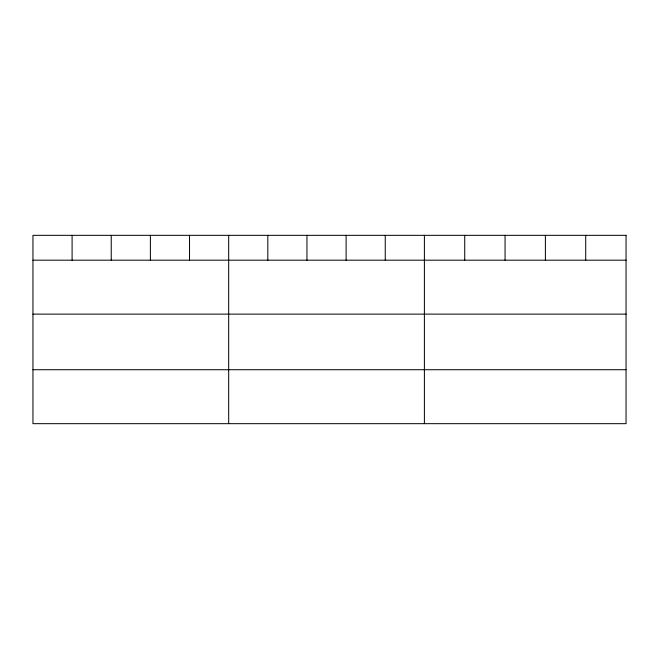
<?xml version="1.0" encoding="UTF-8"?>
<svg xmlns="http://www.w3.org/2000/svg" width="659" height="659" viewBox="0 0 659 659"><rect width="100%" height="100%" fill="white"/><g stroke="black" fill="none" stroke-linecap="round" stroke-linejoin="round"><path stroke-width="0.99" d="M32.95 260.181L626.05 260.181M32.95 314.129L626.05 314.129M32.95 369.715L626.05 369.715M585.719 235.329L585.719 260.181M545.388 235.329L545.388 260.181M505.058 235.329L505.058 260.181M464.727 235.329L464.727 260.181M424.396 235.329L424.396 423.671M385.251 235.329L385.251 260.181M346.107 235.329L346.107 260.181M306.962 235.329L306.962 260.181M267.818 235.329L267.818 260.181M228.673 235.329L228.673 423.671M189.528 235.329L189.528 260.181M150.384 235.329L150.384 260.181M111.239 235.329L111.239 260.181M72.095 235.329L72.095 260.181M626.05 235.329L32.95 235.329L32.95 423.671L626.05 423.671L626.05 235.329"/></g></svg>
